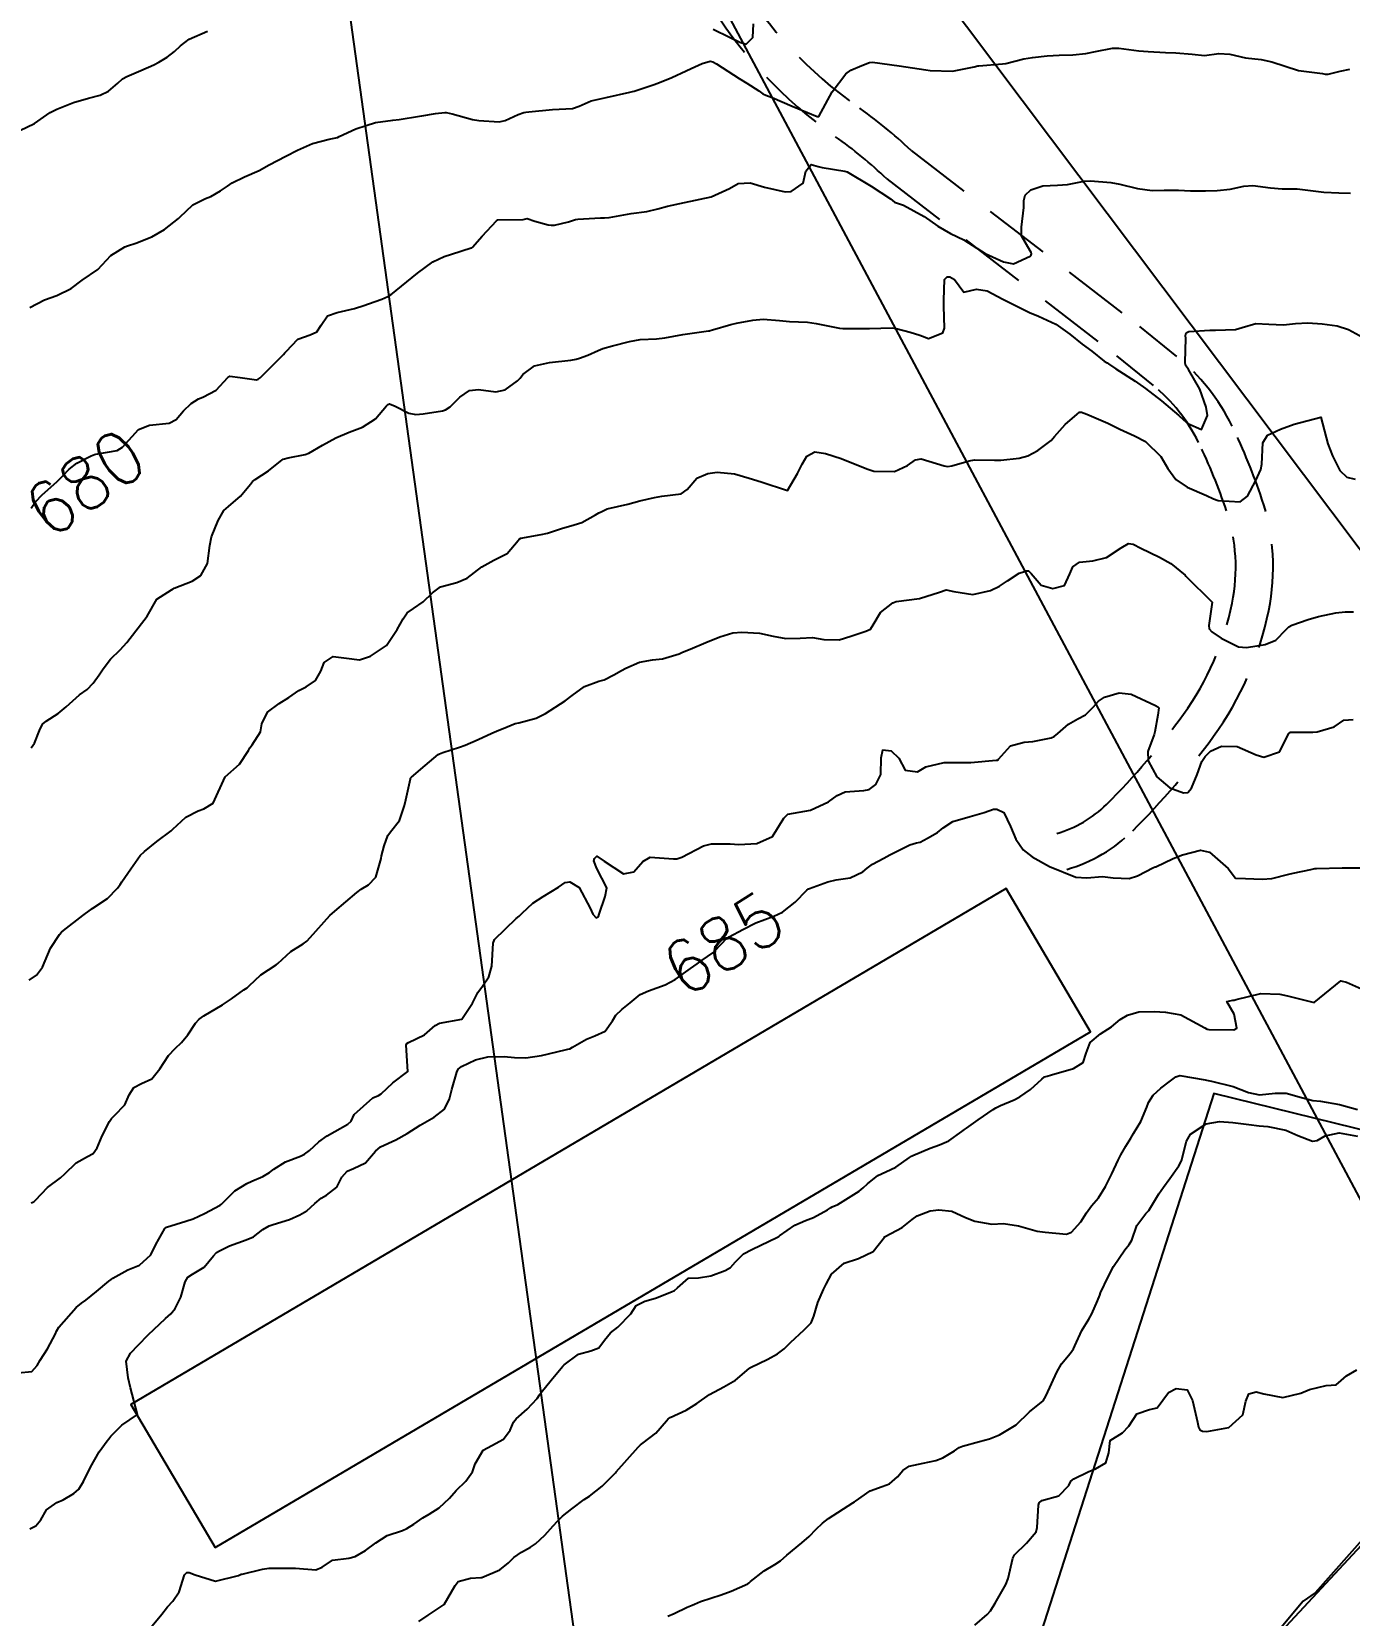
# Model space of a CAD drawing. Header units: metres. Extents: x 298520 to 308411, y 7433745 to 7450750.
# Drawn here: x 300760.5 to 300859.5, y 7446747.2 to 7446866.2 of the extents above; entities that cross this region are included whole.
import ezdxf
from ezdxf.enums import TextEntityAlignment as Align

# ---------------------------------------------------------------- set-up
doc = ezdxf.new("R2010")
doc.units = ezdxf.units.M
doc.header["$LTSCALE"] = 10
doc.linetypes.add('CONTINUO', pattern=[0])
doc.linetypes.add('DASHED', pattern=[0.75, 0.5, -0.25])
for name, color, linetype in [('Area', 45, 'Continuous'), ('Area Verde e Lazer', 94, 'Continuous'), ('Cotas', 45, 'Continuous'), ('Curvas de Nivel 1m', 11, 'Continuous'), ('Curvas de Nivel 5m', 15, 'Continuous'), ('Edificações', 30, 'Continuous'), ('TEXTO', 45, 'Continuous'), ('Vias Secundárias', 230, 'DASHED')]:
    doc.layers.add(name, color=color, linetype=linetype)
doc.styles.add('Style-STANDARD', font='STANDARD.shx')

msp = doc.modelspace()

# ---------------------------------------------------------------- linework, layer by layer
at = {"layer": 'Area'}
msp.add_polyline3d([(300864.58, 7446757.52, 689.18), (300856.91, 7446748.89, 689.27), (300856, 7446748.27, 689.31), (300850.8, 7446742.02, 689.3)], dxfattribs=at)
at = {"layer": 'Area Verde e Lazer', "elevation": 697.25}
msp.add_lwpolyline([(300883.94, 7446777.88), (300849.29, 7446786.4), (300835.49, 7446743.37), (300849.39, 7446740.65), (300865.4, 7446757.86), (300872.9, 7446766.08), (300877.26, 7446770.86)], close=True, dxfattribs=at)
at = {"layer": 'Curvas de Nivel 1m', "flags": 128}
for points, elevation in [([(300759.59, 7446858.77), (300760.7, 7446859.28), (300761.61, 7446859.94), (300761.86, 7446860.12), (300762.37, 7446860.37), (300763.62, 7446860.87), (300764.76, 7446861.2), (300765.62, 7446861.42), (300766.24, 7446861.72), (300766.95, 7446862.32), (300767.31, 7446862.64), (300767.64, 7446862.82), (300768.67, 7446863.27), (300769.65, 7446863.71), (300770.04, 7446863.89), (300770.67, 7446864.27), (300771.22, 7446864.7), (300771.67, 7446865.12), (300772.31, 7446865.62), (300773.68, 7446866.23)], 678), ([(300811.69, 7446866.39), (300812.9, 7446865.77), (300813.68, 7446865.4), (300814.17, 7446865.26), (300814.67, 7446865.75), (300814.71, 7446866.77)], 678), ([(300760.35, 7446845.47), (300761.44, 7446846.04), (300762.36, 7446846.37), (300763.45, 7446846.9), (300764.28, 7446847.52), (300765.46, 7446848.33), (300766.43, 7446849.37), (300767.49, 7446850.03), (300767.69, 7446850.11), (300768.3, 7446850.3), (300769.5, 7446850.77), (300770.45, 7446851.33), (300771.51, 7446852.14), (300771.62, 7446852.26), (300772.59, 7446853.18), (300773.53, 7446853.65), (300773.95, 7446853.81), (300774.66, 7446854.22), (300775.18, 7446854.58), (300775.55, 7446854.82), (300776.48, 7446855.27), (300777.56, 7446855.77), (300778.33, 7446856.18), (300779.57, 7446856.83), (300780.45, 7446857.28), (300781.58, 7446857.78), (300782.84, 7446858.12), (300783.45, 7446858.25), (300783.59, 7446858.31), (300784.82, 7446858.88), (300785.6, 7446859.14), (300786.31, 7446859.37), (300787.61, 7446859.55), (300788.09, 7446859.58), (300789.61, 7446859.84), (300789.78, 7446859.87), (300790.83, 7446860.03), (300791.52, 7446860.11), (300791.61, 7446860.11), (300792.06, 7446860.02), (300793.61, 7446859.59), (300794.08, 7446859.52), (300795.6, 7446859.42), (300796.06, 7446859.51), (300797.04, 7446859.96), (300797.45, 7446860.12), (300797.61, 7446860.14), (300797.83, 7446860.16), (300799.62, 7446860.34), (300801.1, 7446860.42), (300801.62, 7446860.6), (300802.52, 7446861), (300803.63, 7446861.24), (300805.43, 7446861.65), (300805.63, 7446861.7), (300805.75, 7446861.73), (300806.12, 7446861.85), (300807.24, 7446862.23), (300807.64, 7446862.37), (300808.57, 7446862.75), (300809.65, 7446863.24), (300810.03, 7446863.42), (300810.84, 7446863.79), (300811.46, 7446863.98), (300811.66, 7446863.93), (300811.94, 7446863.78), (300813.64, 7446862.68), (300814.22, 7446862.33), (300815.1, 7446861.74), (300815.42, 7446861.52), (300815.63, 7446861.42), (300816.11, 7446861.24), (300817.62, 7446860.58), (300819.49, 7446859.82), (300819.61, 7446859.82), (300820.63, 7446861.68), (300821.65, 7446863.02), (300822.01, 7446863.3), (300822.86, 7446863.65), (300823.43, 7446863.87), (300823.66, 7446863.89), (300825.65, 7446863.61), (300827.65, 7446863.31), (300827.97, 7446863.27), (300829.65, 7446863.23), (300831.29, 7446863.55), (300831.57, 7446863.62), (300831.65, 7446863.63), (300833.41, 7446863.77), (300833.66, 7446863.81), (300835.03, 7446864.14), (300835.66, 7446864.26), (300836.77, 7446864.38), (300837.67, 7446864.42), (300838.69, 7446864.44), (300839.67, 7446864.55), (300840.41, 7446864.7), (300841.68, 7446864.95), (300842.15, 7446864.94), (300843.67, 7446864.75), (300844.36, 7446864.7), (300845.67, 7446864.62), (300846.43, 7446864.61), (300847.67, 7446864.49), (300848.6, 7446864.41), (300849.67, 7446864.55), (300850.5, 7446864.49), (300851.67, 7446864.23), (300852.86, 7446864.09), (300853.66, 7446863.92), (300855.65, 7446863.26), (300857.46, 7446863.04), (300857.65, 7446863), (300857.88, 7446862.99), (300858.78, 7446863.22), (300859.5, 7446863.37)], 679), ([(300760.45, 7446812.39), (300760.7, 7446812.73), (300761.06, 7446813.67), (300761.29, 7446814.15), (300761.56, 7446814.38), (300762.48, 7446814.95), (300763.07, 7446815.46), (300764.07, 7446816.35), (300764.65, 7446816.77), (300765.1, 7446817.23), (300765.56, 7446817.87), (300765.85, 7446818.32), (300766.39, 7446819.05), (300767.13, 7446819.75), (300767.62, 7446820.3), (300769.15, 7446822.28), (300769.89, 7446823.55), (300770.99, 7446824.26), (300771.12, 7446824.33), (300771.18, 7446824.38), (300772.53, 7446824.9), (300773.19, 7446825.32), (300773.69, 7446826.23), (300773.87, 7446827.58), (300773.99, 7446828.23), (300774.49, 7446829.47), (300774.92, 7446830.21), (300775.26, 7446830.51), (300776.18, 7446831.28), (300776.93, 7446832.19), (300777.08, 7446832.38), (300777.28, 7446832.55), (300778.27, 7446833.19), (300779.3, 7446834.03), (300779.38, 7446834.08), (300779.74, 7446834.16), (300781.02, 7446834.43), (300781.31, 7446834.53), (300782.34, 7446835.11), (300783.32, 7446835.68), (300784.33, 7446836.1), (300785.33, 7446836.48), (300786.3, 7446837.11), (300787.14, 7446838.07), (300787.23, 7446838.18), (300787.35, 7446838.23), (300787.78, 7446838.06), (300788.81, 7446837.52), (300789.34, 7446837.43), (300789.89, 7446837.48), (300791.34, 7446837.69), (300791.58, 7446837.77), (300791.92, 7446838.01), (300792.64, 7446838.72), (300793.36, 7446839.24), (300794.05, 7446839.3), (300795.36, 7446839.13), (300796.05, 7446839.28), (300796.99, 7446839.95), (300797.18, 7446840.15), (300797.38, 7446840.43), (300798.25, 7446841.08), (300799.39, 7446841.32), (300800.99, 7446841.51), (300801.39, 7446841.58), (300801.63, 7446841.66), (300802.25, 7446841.89), (300803.05, 7446842.23), (300803.4, 7446842.39), (300804.11, 7446842.58), (300805.4, 7446842.9), (300806.2, 7446843.05), (300807.41, 7446843.1), (300808.05, 7446843.18), (300809.41, 7446843.44), (300811.34, 7446843.71), (300811.41, 7446843.72), (300811.46, 7446843.73), (300811.63, 7446843.78), (300813, 7446844.18), (300813.42, 7446844.28), (300814.65, 7446844.52), (300815.43, 7446844.58), (300816.66, 7446844.48), (300817.42, 7446844.42), (300818.77, 7446844.35), (300819.42, 7446844.25), (300821.17, 7446843.91), (300821.42, 7446843.88), (300823.18, 7446843.88), (300823.42, 7446843.88), (300825.12, 7446843.93), (300825.42, 7446843.89), (300826.48, 7446843.6), (300827.21, 7446843.39), (300827.41, 7446843.31), (300827.86, 7446843.14), (300828.93, 7446843.57), (300829.07, 7446843.92), (300829.01, 7446845.57), (300829, 7446846.02), (300829.07, 7446847.57), (300829.26, 7446847.78), (300829.47, 7446847.76), (300829.8, 7446847.56), (300830.52, 7446846.62), (300831.46, 7446846.84), (300832.26, 7446846.72), (300833.45, 7446846.1), (300834.59, 7446845.51), (300835.44, 7446845.09), (300836.11, 7446844.82), (300837.42, 7446844.21), (300838.47, 7446843.46), (300839.41, 7446842.7), (300840.14, 7446842.18), (300841.06, 7446841.43), (300841.27, 7446841.3), (300841.39, 7446841.22), (300841.94, 7446840.86), (300843.38, 7446839.93), (300844.16, 7446839.39), (300845.36, 7446838.46), (300846.66, 7446837.36), (300847.01, 7446837.02), (300847.34, 7446836.75), (300848.36, 7446836.31), (300848.81, 7446837.34), (300848.72, 7446837.97), (300848.24, 7446839.34), (300847.39, 7446840.81), (300847.16, 7446841.12), (300847.13, 7446841.35), (300847.18, 7446843.13), (300847.17, 7446843.35), (300847.22, 7446843.55), (300847.42, 7446843.67), (300848.99, 7446843.77), (300849.42, 7446843.77), (300850.91, 7446843.82), (300851.42, 7446843.97), (300852.46, 7446844.26), (300853.43, 7446844.21), (300854.53, 7446844.16), (300855.43, 7446844.27), (300856.36, 7446844.32), (300857.43, 7446844.24), (300858.56, 7446844.09), (300859.42, 7446843.82), (300860.52, 7446843.2)], 681), ([(300760.29, 7446794.92), (300760.83, 7446795.31), (300761.3, 7446795.91), (300761.49, 7446796.37), (300761.9, 7446797.33), (300762.56, 7446798.36), (300762.71, 7446798.53), (300762.88, 7446798.66), (300764.33, 7446799.78), (300764.89, 7446800.21), (300764.96, 7446800.26), (300765.08, 7446800.33), (300766.17, 7446801.05), (300766.92, 7446801.84), (300767.12, 7446802.11), (300767.26, 7446802.31), (300767.93, 7446803.29), (300768.64, 7446804.28), (300768.95, 7446804.6), (300769.89, 7446805.34), (300770.96, 7446806.15), (300771.02, 7446806.2), (300771.08, 7446806.26), (300772.05, 7446807.17), (300772.98, 7446807.64), (300773.42, 7446807.8), (300774.12, 7446808.22), (300775.01, 7446810.21), (300776.08, 7446811.14), (300776.77, 7446812.19), (300776.86, 7446812.37), (300777.04, 7446812.61), (300777.66, 7446813.57), (300777.77, 7446814.18), (300778.2, 7446815.05), (300779.08, 7446815.7), (300779.79, 7446816.16), (300780.55, 7446816.68), (300781.1, 7446816.97), (300781.79, 7446817.44), (300782.2, 7446818.13), (300782.46, 7446818.78), (300783.12, 7446819.23), (300784.14, 7446819.12), (300785.12, 7446819), (300785.94, 7446819.26), (300787.13, 7446820.07), (300787.94, 7446821.26), (300788.38, 7446822.06), (300788.69, 7446822.53), (300789.17, 7446822.86), (300789.88, 7446823.34), (300790.58, 7446824.03), (300791.19, 7446824.48), (300792.41, 7446824.79), (300793.19, 7446825.12), (300794.31, 7446825.98), (300795.21, 7446826.48), (300796.19, 7446826.99), (300797.02, 7446827.95), (300797.11, 7446828.07), (300797.23, 7446828.14), (300798.75, 7446828.41), (300799.23, 7446828.52), (300800.29, 7446828.86), (300801.24, 7446829.13), (300801.81, 7446829.32), (300802.85, 7446829.88), (300803.1, 7446830.03), (300803.26, 7446830.12), (300803.71, 7446830.33), (300805.26, 7446830.7), (300806.18, 7446830.93), (300807.27, 7446831.2), (300807.82, 7446831.28), (300809.27, 7446831.47), (300809.72, 7446831.8), (300810.44, 7446832.64), (300811.29, 7446833), (300811.99, 7446833.08), (300813.29, 7446832.96), (300814.39, 7446832.65), (300815.28, 7446832.36), (300817.27, 7446831.71), (300818.01, 7446832.98), (300818.36, 7446833.7), (300818.72, 7446834.29), (300819.31, 7446834.62), (300820.13, 7446834.5), (300821.3, 7446834.12), (300822.47, 7446833.65), (300823.29, 7446833.31), (300823.76, 7446833.17), (300825.29, 7446833.15), (300826.29, 7446833.6), (300826.89, 7446834.01), (300827.3, 7446834.09), (300829.04, 7446833.57), (300829.29, 7446833.52), (300829.62, 7446833.57), (300830.9, 7446833.95), (300831.3, 7446834.02), (300832.82, 7446834), (300833.3, 7446834), (300834.66, 7446834.14), (300835.31, 7446834.32), (300836.08, 7446834.72), (300837.06, 7446835.47), (300837.33, 7446835.76), (300838.13, 7446836.67), (300839.02, 7446837.45), (300839.21, 7446837.59), (300839.35, 7446837.59), (300839.75, 7446837.45), (300841.34, 7446836.78), (300842.23, 7446836.32), (300843.33, 7446835.82), (300844.17, 7446835.39), (300845.31, 7446834.28), (300845.84, 7446833.37), (300846.45, 7446832.53), (300847.28, 7446831.97), (300848.73, 7446831.34), (300849.27, 7446831.09), (300849.63, 7446830.96), (300851.27, 7446830.86), (300851.82, 7446831.3), (300852.45, 7446832.46), (300852.82, 7446833.29), (300852.89, 7446833.7), (300852.98, 7446835.29), (300853.33, 7446835.88), (300854.29, 7446836.32), (300855.34, 7446836.7), (300857.34, 7446837.23), (300857.87, 7446835.22), (300858.2, 7446834.33), (300858.75, 7446833.22), (300859.29, 7446832.72), (300859.92, 7446832.57)], 682), ([(300760.44, 7446778.2), (300760.63, 7446778.27), (300760.7, 7446778.31), (300760.77, 7446778.38), (300761.67, 7446779.35), (300762.65, 7446780.08), (300762.96, 7446780.36), (300763.82, 7446781.19), (300764.67, 7446781.67), (300765.09, 7446781.91), (300765.39, 7446782.32), (300765.78, 7446783.23), (300766.32, 7446784.31), (300766.48, 7446784.54), (300766.71, 7446784.76), (300767.47, 7446785.55), (300767.8, 7446786.3), (300768.16, 7446786.87), (300768.74, 7446787.15), (300769.51, 7446787.51), (300770.11, 7446788.27), (300770.76, 7446789.25), (300771.25, 7446789.78), (300771.73, 7446790.25), (300772.21, 7446790.82), (300772.79, 7446791.68), (300773.05, 7446791.99), (300773.41, 7446792.23), (300774.81, 7446793.06), (300775.5, 7446793.52), (300776.43, 7446794.19), (300776.66, 7446794.35), (300776.83, 7446794.5), (300777.7, 7446795.32), (300778.84, 7446796.08), (300778.96, 7446796.17), (300779.94, 7446797.07), (300780.87, 7446797.64), (300781.15, 7446797.86), (300781.39, 7446798.13), (300782.89, 7446799.77), (300783.25, 7446800.11), (300784.91, 7446801.51), (300785.24, 7446801.76), (300785.78, 7446802.08), (300786.34, 7446802.66), (300786.73, 7446804.07), (300786.76, 7446804.26), (300786.95, 7446805.02), (300787.23, 7446805.79), (300787.43, 7446806.07), (300788.11, 7446806.92), (300788.49, 7446808.05), (300788.58, 7446808.48), (300788.93, 7446810.05), (300788.95, 7446810.11), (300789.01, 7446810.17), (300790.05, 7446811.06), (300791.03, 7446811.89), (300791.11, 7446811.94), (300791.36, 7446812.02), (300792.62, 7446812.43), (300793.04, 7446812.58), (300794.02, 7446813.01), (300795.06, 7446813.48), (300795.4, 7446813.63), (300796.2, 7446813.96), (300796.81, 7446814.21), (300797.07, 7446814.27), (300798.39, 7446814.62), (300799.07, 7446814.96), (300800.57, 7446815.91), (300801.09, 7446816.31), (300802, 7446816.98), (300803.1, 7446817.39), (300803.48, 7446817.5), (300804.22, 7446817.87), (300804.79, 7446818.18), (300805.11, 7446818.37), (300806.14, 7446818.82), (300807.12, 7446818.98), (300807.87, 7446819.07), (300809.13, 7446819.45), (300809.38, 7446819.56), (300809.94, 7446819.8), (300811.14, 7446820.29), (300812.19, 7446820.73), (300813.15, 7446821.01), (300813.83, 7446821.07), (300815.15, 7446821), (300816.18, 7446820.76), (300817.14, 7446820.59), (300818.21, 7446820.63), (300819.14, 7446820.66), (300819.99, 7446820.53), (300821.14, 7446820.5), (300822.03, 7446820.76), (300823.15, 7446821.14), (300823.49, 7446821.29), (300823.7, 7446821.63), (300824.25, 7446822.54), (300825.18, 7446823.28), (300825.43, 7446823.37), (300827.18, 7446823.59), (300828.69, 7446824.07), (300829.19, 7446824.25), (300829.76, 7446824.13), (300831.19, 7446823.91), (300832.52, 7446824.2), (300833.19, 7446824.53), (300833.79, 7446824.92), (300834.66, 7446825.51), (300835.07, 7446825.64), (300835.2, 7446825.67), (300835.38, 7446825.67), (300835.56, 7446825.49), (300836.31, 7446824.6), (300837.19, 7446824.36), (300838.08, 7446824.57), (300838.48, 7446825.46), (300838.7, 7446825.97), (300839.21, 7446826.32), (300840.21, 7446826.44), (300841.22, 7446826.68), (300842.32, 7446827.41), (300842.89, 7446827.74), (300843.23, 7446827.69), (300843.8, 7446827.39), (300845.22, 7446826.7), (300846.07, 7446826.23), (300847.13, 7446825.35), (300847.2, 7446825.28), (300849.17, 7446823.33), (300848.91, 7446821.58), (300848.94, 7446821.33), (300849.15, 7446821.09), (300849.84, 7446820.63), (300851.14, 7446819.98), (300851.75, 7446819.92), (300853.14, 7446820.15), (300853.95, 7446820.46), (300854.72, 7446821.26), (300854.94, 7446821.48), (300855.16, 7446821.6), (300856.38, 7446822.03), (300857.16, 7446822.25), (300858.46, 7446822.52), (300859.17, 7446822.59), (300859.78, 7446822.59)], 683), ([(300759.47, 7446765.41), (300760.48, 7446765.51), (300760.88, 7446765.98), (300761.12, 7446766.37), (300761.66, 7446767.21), (300762.26, 7446768.36), (300762.34, 7446768.54), (300762.52, 7446768.86), (300763.83, 7446770.34), (300764.22, 7446770.65), (300764.54, 7446770.87), (300765.34, 7446771.54), (300766.27, 7446772.31), (300766.44, 7446772.44), (300766.57, 7446772.54), (300767.71, 7446773.16), (300768.57, 7446773.5), (300769.43, 7446774.28), (300769.81, 7446775.05), (300770.49, 7446776.26), (300770.61, 7446776.36), (300772.05, 7446776.82), (300772.62, 7446777), (300773.47, 7446777.38), (300774.63, 7446778.01), (300774.75, 7446778.09), (300774.87, 7446778.21), (300775.74, 7446779.1), (300776.65, 7446779.65), (300777.03, 7446779.81), (300777.85, 7446780.18), (300778.35, 7446780.48), (300778.66, 7446780.72), (300779.56, 7446781.27), (300780.68, 7446781.7), (300780.97, 7446781.85), (300781.36, 7446782.13), (300782.05, 7446782.77), (300782.69, 7446783.22), (300783.25, 7446783.56), (300784.24, 7446784.1), (300784.48, 7446784.33), (300784.71, 7446784.82), (300786.1, 7446786.08), (300786.54, 7446786.26), (300786.73, 7446786.37), (300787.6, 7446787.2), (300788.75, 7446788.05), (300788.62, 7446790.05), (300788.66, 7446790.17), (300788.78, 7446790.24), (300790, 7446790.82), (300790.8, 7446791.52), (300791.12, 7446791.7), (300792.8, 7446792), (300793.6, 7446793.2), (300793.99, 7446793.99), (300794.35, 7446794.46), (300794.83, 7446795.17), (300795.04, 7446795.98), (300795.14, 7446797.7), (300795.25, 7446797.97), (300796.89, 7446799.55), (300797.1, 7446799.74), (300797.33, 7446799.95), (300798.14, 7446800.7), (300798.91, 7446801.22), (300800.05, 7446801.91), (300800.57, 7446802.25), (300800.92, 7446802.32), (300801.62, 7446801.89), (300802.45, 7446800.33), (300802.63, 7446799.88), (300802.89, 7446799.61), (300803.06, 7446799.71), (300803.11, 7446799.88), (300803.56, 7446801.22), (300803.68, 7446801.87), (300802.93, 7446803.32), (300802.71, 7446803.88), (300802.76, 7446804.06), (300802.95, 7446804.23), (300803.49, 7446803.87), (300804.93, 7446802.91), (300805.73, 7446803.05), (300806.4, 7446803.84), (300806.95, 7446804.17), (300808.71, 7446804.05), (300808.95, 7446804.04), (300809.32, 7446804.17), (300810.96, 7446805.02), (300811.56, 7446805.17), (300812.96, 7446805.16), (300813.6, 7446805.11), (300814.96, 7446805.19), (300816.13, 7446805.72), (300816.98, 7446807.1), (300817.29, 7446807.39), (300818.98, 7446807.69), (300820.34, 7446808.32), (300821, 7446808.79), (300821.59, 7446809.07), (300823.01, 7446809.18), (300823.39, 7446809.26), (300823.89, 7446809.63), (300824.27, 7446810.37), (300824.31, 7446811.63), (300824.42, 7446812.24), (300825.04, 7446812.16), (300825.63, 7446811.61), (300826.11, 7446810.69), (300827.02, 7446810.58), (300827.66, 7446810.95), (300829.03, 7446811.28), (300829.31, 7446811.28), (300831.03, 7446811.27), (300832.95, 7446811.44), (300833.03, 7446811.46), (300833.08, 7446811.48), (300833.12, 7446811.52), (300834.02, 7446812.54), (300835.05, 7446812.8), (300835.69, 7446812.86), (300837.06, 7446813.13), (300837.31, 7446813.22), (300837.58, 7446813.46), (300838.37, 7446814.16), (300839.07, 7446814.55), (300839.66, 7446814.86), (300840.23, 7446815.44), (300840.64, 7446815.88), (300841.09, 7446816.19), (300842.18, 7446816.5), (300843.09, 7446816.4), (300844.91, 7446815.56), (300845.08, 7446815.46), (300845.13, 7446815.42), (300845.15, 7446815.38), (300845.08, 7446814.84), (300844.87, 7446813.57), (300844.81, 7446813.38), (300844.33, 7446812.1), (300844.35, 7446811.39), (300845.02, 7446810.2), (300846, 7446809.37), (300847.01, 7446808.99), (300847.33, 7446809.03), (300847.62, 7446809.35), (300848.05, 7446810.38), (300848.39, 7446811.34), (300848.63, 7446811.74), (300849.04, 7446812.13), (300849.86, 7446812.51), (300851.05, 7446812.47), (300852.48, 7446811.85), (300853.04, 7446811.69), (300854.22, 7446812.09), (300854.84, 7446813.26), (300854.9, 7446813.42), (300855.06, 7446813.55), (300856.74, 7446813.56), (300857.06, 7446813.57), (300858.33, 7446813.95), (300859.07, 7446814.47), (300859.77, 7446814.51)], 684), ([(300769.4, 7446746.27), (300770.26, 7446747.29), (300770.69, 7446747.83), (300771.08, 7446748.25), (300771.55, 7446748.97), (300771.95, 7446750.24), (300772.13, 7446750.41), (300772.3, 7446750.41), (300772.76, 7446750.24), (300774.29, 7446749.77), (300776.02, 7446750.19), (300776.21, 7446750.28), (300776.29, 7446750.3), (300777.81, 7446750.67), (300778.3, 7446750.73), (300779.72, 7446750.74), (300780.3, 7446750.73), (300781.82, 7446750.61), (300782.3, 7446750.82), (300783.09, 7446751.34), (300784.31, 7446751.49), (300784.78, 7446751.63), (300785.57, 7446752.08), (300786.33, 7446752.64), (300787.19, 7446753.2), (300788.34, 7446753.58), (300788.67, 7446753.71), (300789.18, 7446754.04), (300789.86, 7446754.53), (300790.35, 7446754.8), (300791.1, 7446755.28), (300791.87, 7446756.01), (300792.38, 7446756.57), (300793.09, 7446757.29), (300793.6, 7446757.99), (300793.81, 7446758.57), (300794.41, 7446759.6), (300795.05, 7446759.97), (300795.93, 7446760.44), (300796.43, 7446761.11), (300796.69, 7446761.7), (300796.89, 7446761.95), (300797.7, 7446762.68), (300798.46, 7446763.5), (300798.63, 7446763.76), (300798.75, 7446763.93), (300799.52, 7446764.87), (300800.39, 7446765.91), (300800.43, 7446765.96), (300800.48, 7446766.02), (300801.56, 7446766.83), (300802.5, 7446767.08), (300803.08, 7446767.3), (300803.52, 7446767.87), (300803.96, 7446768.43), (300804.52, 7446768.86), (300805.5, 7446769.85), (300805.9, 7446770.48), (300806.55, 7446770.8), (300807.34, 7446771.03), (300808.56, 7446771.5), (300808.77, 7446771.6), (300808.99, 7446771.81), (300809.83, 7446772.53), (300810.57, 7446772.56), (300811.5, 7446772.71), (300812.58, 7446773.12), (300812.99, 7446773.34), (300813.36, 7446773.75), (300813.97, 7446774.36), (300814.59, 7446774.68), (300816.5, 7446775.61), (300816.6, 7446775.66), (300816.63, 7446775.68), (300816.67, 7446775.71), (300817.81, 7446776.51), (300818.62, 7446776.87), (300819.21, 7446777.1), (300820.28, 7446777.67), (300820.5, 7446777.81), (300820.63, 7446777.88), (300821.05, 7446778.07), (300822.65, 7446779.06), (300822.96, 7446779.32), (300823.28, 7446779.63), (300824.05, 7446780.24), (300824.66, 7446780.51), (300825.41, 7446780.87), (300826.44, 7446781.6), (300826.57, 7446781.7), (300826.68, 7446781.75), (300827.97, 7446782.29), (300828.69, 7446782.55), (300829.39, 7446782.86), (300830.35, 7446783.55), (300830.55, 7446783.71), (300830.71, 7446783.81), (300831.6, 7446784.43), (300832.72, 7446785.21), (300832.91, 7446785.33), (300833.27, 7446785.51), (300834.29, 7446785.94), (300834.73, 7446786.16), (300835.53, 7446786.7), (300836.37, 7446787.48), (300836.58, 7446787.66), (300836.76, 7446787.72), (300837.09, 7446787.81), (300838.76, 7446788.28), (300839.48, 7446788.73), (300839.71, 7446789.44), (300839.99, 7446790.23), (300840.79, 7446790.9), (300841.6, 7446791.42), (300842.25, 7446791.96), (300842.81, 7446792.3), (300843.65, 7446792.55), (300844.81, 7446792.58), (300845.66, 7446792.52), (300846.81, 7446792.31), (300848.61, 7446791.33), (300848.73, 7446791.27), (300848.79, 7446791.24), (300848.91, 7446791.21), (300850.79, 7446791.2), (300851.01, 7446791.31), (300850.81, 7446792.36), (300850.27, 7446793.32), (300850.72, 7446793.41), (300850.82, 7446793.42), (300850.98, 7446793.46), (300852.83, 7446793.92), (300854.24, 7446793.86), (300854.83, 7446793.74), (300856.82, 7446793.24), (300858.84, 7446794.87), (300859.27, 7446794.78), (300860.83, 7446794.08)], 686), ([(300789.57, 7446746.73), (300790.26, 7446747.2), (300791.47, 7446748.01), (300792.29, 7446749.45), (300792.53, 7446749.75), (300793.44, 7446749.99), (300794.23, 7446750.04), (300794.29, 7446750.05), (300795.65, 7446750.62), (300796.31, 7446751.15), (300796.71, 7446751.55), (300797.29, 7446751.94), (300797.95, 7446752.31), (300798.33, 7446752.57), (300799.04, 7446753.22), (300799.67, 7446753.92), (300799.98, 7446754.28), (300800.35, 7446754.65), (300801.05, 7446755.21), (300801.99, 7446755.89), (300802.38, 7446756.15), (300803.35, 7446756.9), (300804.29, 7446757.86), (300804.34, 7446757.91), (300804.39, 7446757.97), (300806.05, 7446759.84), (300806.23, 7446760.02), (300806.42, 7446760.17), (300807.37, 7446760.88), (300808.18, 7446761.81), (300808.3, 7446761.95), (300808.45, 7446762.05), (300809.64, 7446762.61), (300810.46, 7446763.12), (300811.41, 7446763.78), (300812.47, 7446764.36), (300813.35, 7446764.88), (300814.38, 7446765.74), (300814.43, 7446765.79), (300814.48, 7446765.82), (300815.79, 7446766.44), (300816.5, 7446766.85), (300817.01, 7446767.21), (300817.5, 7446767.71), (300818.52, 7446768.65), (300819.03, 7446769.18), (300819.24, 7446769.68), (300819.53, 7446770.7), (300819.96, 7446771.68), (300820.16, 7446772.08), (300820.57, 7446772.84), (300821.51, 7446773.66), (300822.59, 7446774.01), (300823.69, 7446774.53), (300824.55, 7446775.62), (300824.57, 7446775.65), (300824.6, 7446775.67), (300825.88, 7446776.34), (300826.62, 7446776.94), (300827.01, 7446777.21), (300827.97, 7446777.58), (300828.63, 7446777.67), (300829.6, 7446777.56), (300830.63, 7446777.09), (300831.34, 7446776.82), (300832.62, 7446776.6), (300833.5, 7446776.63), (300834.62, 7446776.46), (300836.02, 7446776.07), (300836.61, 7446775.99), (300838.22, 7446775.85), (300838.61, 7446776), (300839.3, 7446776.76), (300839.73, 7446777.44), (300840.11, 7446777.97), (300840.64, 7446778.58), (300841.16, 7446779.42), (300841.63, 7446780.38), (300842.1, 7446781.41), (300842.3, 7446781.79), (300842.69, 7446782.44), (300843.05, 7446783.05), (300843.26, 7446783.39), (300843.8, 7446784.3), (300844.25, 7446785.38), (300844.38, 7446785.73), (300844.74, 7446786.29), (300845.3, 7446786.82), (300846.04, 7446787.37), (300846.45, 7446787.66), (300846.75, 7446787.75), (300848.63, 7446787.44), (300848.74, 7446787.41), (300849.12, 7446787.33), (300850.74, 7446786.93), (300851.91, 7446786.47), (300852.73, 7446786.31), (300853.9, 7446786.44), (300854.73, 7446786.43), (300855.88, 7446786.1), (300856.73, 7446785.88), (300857.31, 7446785.82), (300858.73, 7446785.58), (300860.09, 7446785.2)], 687), ([(300808.27, 7446747.14), (300808.75, 7446747.33), (300809.72, 7446747.8), (300810.1, 7446747.96), (300810.28, 7446748.04), (300810.72, 7446748.23), (300812.28, 7446748.73), (300813.02, 7446749.01), (300814.29, 7446749.57), (300814.39, 7446749.64), (300814.49, 7446749.74), (300815.5, 7446750.53), (300816.31, 7446751.02), (300816.74, 7446751.3), (300817.21, 7446751.71), (300818.33, 7446752.65), (300818.89, 7446753.13), (300819.41, 7446753.68), (300819.89, 7446754.13), (300820.35, 7446754.47), (300822.17, 7446755.64), (300822.29, 7446755.72), (300822.36, 7446755.78), (300823.47, 7446756.54), (300824.38, 7446756.88), (300824.92, 7446757.08), (300825.54, 7446757.61), (300825.93, 7446758.08), (300826.4, 7446758.41), (300827.45, 7446758.63), (300828.41, 7446758.84), (300828.93, 7446759.04), (300829.81, 7446759.56), (300830.17, 7446759.8), (300830.42, 7446759.91), (300831.69, 7446760.27), (300832.43, 7446760.45), (300833.19, 7446760.76), (300834.44, 7446761.5), (300835.45, 7446762.49), (300836.46, 7446763.32), (300836.58, 7446763.48), (300836.7, 7446763.71), (300837.51, 7446765.46), (300837.86, 7446766.09), (300838.5, 7446766.87), (300838.74, 7446767.22), (300838.84, 7446767.45), (300839.38, 7446768.59), (300839.9, 7446769.44), (300840.13, 7446769.84), (300840.55, 7446770.82), (300840.72, 7446771.26), (300840.79, 7446771.43), (300841.36, 7446772.64), (300841.75, 7446773.41), (300842.6, 7446774.66), (300842.94, 7446775.06), (300843.13, 7446775.39), (300843.52, 7446776.49), (300844.19, 7446777.38), (300844.4, 7446777.62), (300844.64, 7446777.98), (300845.16, 7446778.86), (300845.51, 7446779.37), (300846, 7446780.02), (300846.67, 7446780.97), (300846.87, 7446781.36), (300847.23, 7446782.82), (300847.54, 7446783.35), (300848.71, 7446784.12), (300849.73, 7446784.3), (300850.71, 7446784.23), (300851.93, 7446784.08), (300852.71, 7446783.98), (300853.35, 7446783.92), (300854.71, 7446783.64), (300855.61, 7446783.25), (300856.7, 7446782.82), (300857.05, 7446782.88), (300857.65, 7446783.23), (300858.71, 7446783.45), (300860.08, 7446783.2)], 688), ([(300831.33, 7446746.47), (300832.27, 7446747.25), (300832.52, 7446747.53), (300832.87, 7446748.11), (300833.67, 7446749.51), (300833.84, 7446749.96), (300834.2, 7446751.5), (300834.33, 7446751.75), (300835.22, 7446752.61), (300835.94, 7446753.48), (300836.03, 7446753.8), (300836.12, 7446755.48), (300836.18, 7446755.66), (300836.37, 7446755.83), (300837.66, 7446756.17), (300838.39, 7446756.96), (300838.56, 7446757.28), (300838.77, 7446757.45), (300839.84, 7446757.99), (300840.4, 7446758.2), (300841.17, 7446758.66), (300841.4, 7446759.42), (300841.51, 7446760.34), (300842.43, 7446760.9), (300842.9, 7446761.4), (300843.5, 7446762.34), (300844.45, 7446762.67), (300845.04, 7446762.79), (300845.45, 7446763.37), (300845.89, 7446763.95), (300846.47, 7446764.23), (300847.28, 7446764.15), (300847.68, 7446763.34), (300848.06, 7446761.71), (300848.15, 7446761.33), (300848.23, 7446761.14), (300848.43, 7446761.03), (300848.76, 7446761), (300850.43, 7446761.31), (300851.48, 7446762.27), (300851.7, 7446763.3), (300851.93, 7446763.83), (300852.47, 7446763.98), (300853.04, 7446763.85), (300854.47, 7446763.56), (300855.84, 7446763.88), (300856.47, 7446764.17), (300857.73, 7446764.47), (300858.48, 7446764.51), (300858.85, 7446764.84), (300859.25, 7446765.2), (300860.04, 7446765.64)], 689)]:
    msp.add_lwpolyline(points, dxfattribs=dict(at, elevation=elevation))
at = {"layer": 'Curvas de Nivel 5m', "flags": 128}
for points, elevation in [([(300760.45, 7446830.39), (300760.77, 7446830.87), (300761.26, 7446831.39), (300762.36, 7446832.36), (300762.83, 7446832.81), (300763.29, 7446833.32), (300763.86, 7446833.78), (300764.96, 7446834.33), (300765.21, 7446834.43), (300765.3, 7446834.44), (300766.91, 7446834.71), (300767.31, 7446834.96), (300768.51, 7446836.29), (300769.33, 7446836.63), (300770.81, 7446836.78), (300771.33, 7446837.04), (300771.89, 7446837.7), (300772.47, 7446838.25), (300773, 7446838.59), (300773.35, 7446838.73), (300774.33, 7446839.25), (300775.21, 7446840.21), (300775.37, 7446840.31), (300776.14, 7446840.2), (300777.37, 7446840.04), (300777.49, 7446840.07), (300777.64, 7446840.19), (300779.39, 7446841.94), (300779.5, 7446842.05), (300779.6, 7446842.16), (300780.47, 7446843.08), (300781.41, 7446843.42), (300781.91, 7446843.64), (300782.23, 7446844.13), (300782.71, 7446844.84), (300783.43, 7446845.09), (300784.72, 7446845.38), (300785.44, 7446845.62), (300785.79, 7446845.74), (300786.79, 7446846.08), (300787.24, 7446846.28), (300787.45, 7446846.42), (300789.46, 7446848.04), (300790.61, 7446848.9), (300791.48, 7446849.3), (300792.03, 7446849.47), (300793.49, 7446849.94), (300793.54, 7446849.96), (300793.6, 7446850), (300794.33, 7446850.82), (300795.39, 7446851.97), (300795.51, 7446852.04), (300797.4, 7446852.07), (300797.51, 7446852.09), (300797.7, 7446852.14), (300798.27, 7446851.94), (300799.27, 7446851.68), (300799.51, 7446851.65), (300799.77, 7446851.65), (300800.8, 7446851.91), (300801.33, 7446852.08), (300801.51, 7446852.1), (300803.21, 7446852.19), (300803.52, 7446852.19), (300803.86, 7446852.22), (300805.52, 7446852.52), (300806.69, 7446852.67), (300807.52, 7446852.87), (300808.26, 7446853.09), (300809.53, 7446853.36), (300811.53, 7446853.78), (300812.9, 7446854.4), (300813.55, 7446854.77), (300814.45, 7446854.84), (300815.54, 7446854.51), (300817.09, 7446854.16), (300817.54, 7446854.18), (300818.45, 7446854.8), (300818.65, 7446855.7), (300819.04, 7446856.22), (300819.57, 7446856.07), (300819.86, 7446855.98), (300821.56, 7446855.72), (300821.74, 7446855.66), (300823.55, 7446854.59), (300824.99, 7446853.62), (300825.3, 7446853.38), (300825.53, 7446853.3), (300825.99, 7446853.15), (300827.52, 7446852.29), (300828.55, 7446851.58), (300829.51, 7446851.02), (300830.51, 7446850.56), (300831.5, 7446849.93), (300832.12, 7446849.53), (300833.48, 7446848.9), (300834.24, 7446848.75), (300835.49, 7446849.33), (300835.57, 7446849.42), (300835.59, 7446849.5), (300835.58, 7446849.59), (300835.5, 7446849.73), (300834.85, 7446850.85), (300834.84, 7446851.51), (300835.01, 7446852.98), (300835.02, 7446853.51), (300835.13, 7446853.91), (300835.54, 7446854.3), (300836.44, 7446854.6), (300837.55, 7446854.65), (300838.31, 7446854.7), (300839.56, 7446854.95), (300840.02, 7446854.98), (300841.55, 7446854.85), (300842.23, 7446854.73), (300843.55, 7446854.41), (300844.67, 7446854.26), (300845.55, 7446854.28), (300846.63, 7446854.28), (300847.55, 7446854.23), (300848.66, 7446854.23), (300849.55, 7446854.25), (300850.51, 7446854.36), (300851.55, 7446854.58), (300852.22, 7446854.63), (300853.55, 7446854.46), (300854.43, 7446854.39), (300855.55, 7446854.37), (300856.55, 7446854.25), (300857.55, 7446854.12), (300858.68, 7446854.08), (300859.55, 7446854.06)], 680), ([(300760.34, 7446753.7), (300760.78, 7446753.93), (300761.16, 7446754.37), (300761.6, 7446755.12), (300762.36, 7446755.68), (300762.84, 7446755.88), (300763.65, 7446756.35), (300764.03, 7446756.69), (300764.38, 7446757.26), (300764.9, 7446758.33), (300765.56, 7446759.48), (300766.16, 7446760.31), (300766.27, 7446760.46), (300766.42, 7446760.66), (300767.24, 7446761.49), (300768.44, 7446762.29), (300767.91, 7446764.3), (300767.72, 7446765.05), (300767.58, 7446766.3), (300767.9, 7446766.9), (300768.51, 7446767.52), (300769.23, 7446768.28), (300770.53, 7446769.5), (300770.93, 7446769.86), (300771.27, 7446770.25), (300771.69, 7446771.1), (300772, 7446772.25), (300772.21, 7446772.6), (300772.57, 7446772.83), (300773.43, 7446773.37), (300774.13, 7446774.22), (300774.36, 7446774.45), (300774.59, 7446774.58), (300775.35, 7446774.97), (300776.6, 7446775.42), (300777.15, 7446775.63), (300777.84, 7446776.18), (300778.31, 7446776.47), (300778.61, 7446776.56), (300779.84, 7446776.93), (300780.62, 7446777.29), (300781.16, 7446777.6), (300781.74, 7446778.13), (300782.23, 7446778.53), (300782.64, 7446778.77), (300783.4, 7446779.36), (300783.79, 7446780.11), (300784.19, 7446780.57), (300784.66, 7446780.78), (300785.56, 7446781.2), (300786.3, 7446782.08), (300786.69, 7446782.39), (300787.83, 7446782.92), (300788.7, 7446783.41), (300789.66, 7446784.04), (300790.71, 7446784.62), (300791.5, 7446785.22), (300791.86, 7446786.01), (300792.04, 7446786.7), (300792.42, 7446788), (300792.53, 7446788.23), (300792.76, 7446788.43), (300793.82, 7446788.93), (300794.76, 7446789.16), (300795.98, 7446789.18), (300796.76, 7446789.12), (300797.61, 7446789.09), (300798.77, 7446789.26), (300800.57, 7446789.7), (300800.77, 7446789.74), (300800.9, 7446789.77), (300801.11, 7446789.9), (300802.16, 7446790.5), (300802.78, 7446790.73), (300803.57, 7446791.09), (300804.12, 7446791.87), (300804.37, 7446792.3), (300804.81, 7446792.73), (300805.45, 7446793.22), (300806.19, 7446793.84), (300806.83, 7446794.12), (300808.08, 7446794.57), (300808.83, 7446794.97), (300809.98, 7446795.79), (300810.47, 7446796.16), (300810.85, 7446796.43), (300811.66, 7446796.97), (300812.41, 7446797.76), (300812.64, 7446798), (300812.88, 7446798.17), (300813.9, 7446798.74), (300814.89, 7446799.23), (300816.24, 7446799.72), (300816.9, 7446800.02), (300817.83, 7446800.78), (300818.71, 7446801.69), (300818.83, 7446801.78), (300818.91, 7446801.82), (300820.29, 7446802.31), (300820.92, 7446802.45), (300821.97, 7446802.61), (300822.93, 7446803.07), (300823.24, 7446803.34), (300823.64, 7446803.63), (300824.49, 7446804.09), (300824.95, 7446804.33), (300826.46, 7446805.1), (300826.96, 7446805.24), (300827.24, 7446805.3), (300827.78, 7446805.58), (300828.53, 7446806.02), (300828.97, 7446806.37), (300829.69, 7446806.84), (300830.98, 7446807.23), (300832.03, 7446807.53), (300832.75, 7446807.76), (300832.99, 7446807.77), (300833.51, 7446807.51), (300834.02, 7446806.46), (300834.41, 7446805.51), (300834.96, 7446804.72), (300835.65, 7446804.19), (300836.94, 7446803.47), (300838.93, 7446802.65), (300839.75, 7446802.62), (300840.93, 7446802.71), (300841.74, 7446802.61), (300842.93, 7446802.56), (300843.56, 7446802.77), (300844.77, 7446803.38), (300844.89, 7446803.43), (300844.94, 7446803.45), (300846.24, 7446804.07), (300846.95, 7446804.35), (300848.29, 7446804.68), (300848.96, 7446804.55), (300850.36, 7446803.32), (300850.93, 7446802.58), (300851.67, 7446802.56), (300852.93, 7446802.5), (300853.64, 7446802.57), (300854.94, 7446802.88), (300855.25, 7446802.95), (300856.58, 7446803.24), (300856.88, 7446803.31), (300856.94, 7446803.31), (300857.01, 7446803.31), (300858.94, 7446803.37), (300860.77, 7446803.36)], 685)]:
    msp.add_lwpolyline(points, dxfattribs=dict(at, elevation=elevation))
at = {"layer": 'Edificações'}
msp.add_lwpolyline([(300774.26, 7446752.29), (300840.02, 7446791.05), (300833.69, 7446801.8), (300767.92, 7446763.03)], close=True, dxfattribs=at)
at = {"layer": 'TEXTO', "linetype": 'CONTINUO'}
for points in [[(300774.34, 7446939.88, 0), (300810.85, 7446676.46, 0)], [(300775.89, 7446939.51, 0), (300908.72, 7446762.89, 0)], [(300888.92, 7446724.87, 0), (300775, 7446938.33, 0)]]:
    msp.add_polyline3d(points, dxfattribs=at)
at = {"layer": 'Vias Secundárias'}
for points in [[(300793.07, 7446942.25), (300793.96, 7446941.4, -0.174484), (300795.15, 7446939.07, 0.022522), (300796.48, 7446931.26, 0.137873), (300798.04, 7446928.33, -0.207827), (300799.05, 7446925.57, 0.048186), (300799.23, 7446920.81, -0.01872), (300799.68, 7446916.24, 0.086306), (300801.02, 7446910.59, -0.075877), (300803.11, 7446902.52, -0.062744), (300803.51, 7446896.92), (300805.19, 7446890.42, -0.008727), (300809.24, 7446873.53, 0.081498), (300811.16, 7446868.73, 0.103593), (300820.85, 7446858.31, -0.035432), (300824.73, 7446855.13), (300841.97, 7446841.84), (300844.74, 7446839.61, -0.110053), (300848.14, 7446835.33, -0.032714), (300850.25, 7446830.18, -0.131678), (300850.67, 7446823.26, -0.10663), (300847.01, 7446814.9, -0.040407), (300841.23, 7446808.13, -0.12801), (300837.49, 7446805.95)], [(300854.62, 7446902.99, 0.008523), (300835.39, 7446906.24, 0.028719), (300819.51, 7446907.71, -0.066548), (300813.88, 7446908.67, 0.249242), (300807.7, 7446907.5, 0.259568), (300806.18, 7446903.77), (300806.74, 7446899.16), (300808.46, 7446890.92, 0.020784), (300811.97, 7446874.13, 0.081498), (300813.55, 7446870.17, 0.103593), (300822.46, 7446860.6, -0.034504), (300826.55, 7446857.27), (300843.7, 7446844.04), (300846.49, 7446841.79, -0.110053), (300850.66, 7446836.56, -0.032714), (300852.91, 7446831.06, -0.131678), (300853.42, 7446822.7, -0.10663), (300849.28, 7446813.26, -0.040407), (300843.2, 7446806.15, -0.12801), (300838.25, 7446803.25)]]:
    msp.add_lwpolyline(points, format="xyb", dxfattribs=at)

# ---------------------------------------------------------------- texts
at = {"layer": 'Cotas', "style": 'Style-STANDARD'}
for s, rotation, p in [('680', 35.7605, (300764.49, 7446832.29, 680)), ('685', 32.2261, (300812.43, 7446797.68, 685))]:
    msp.add_text(s, height=4, rotation=rotation, dxfattribs=at).set_placement(p, align=Align.MIDDLE_CENTER)

doc.saveas('drawing.dxf')
